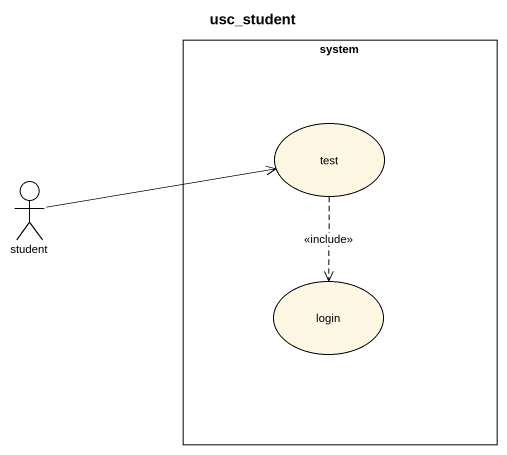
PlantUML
@startuml
title usc_student
rectangle system {
  usecase test
  usecase login
}
actor student
test ..> login : <<include>>
student -right-> test
@enduml
